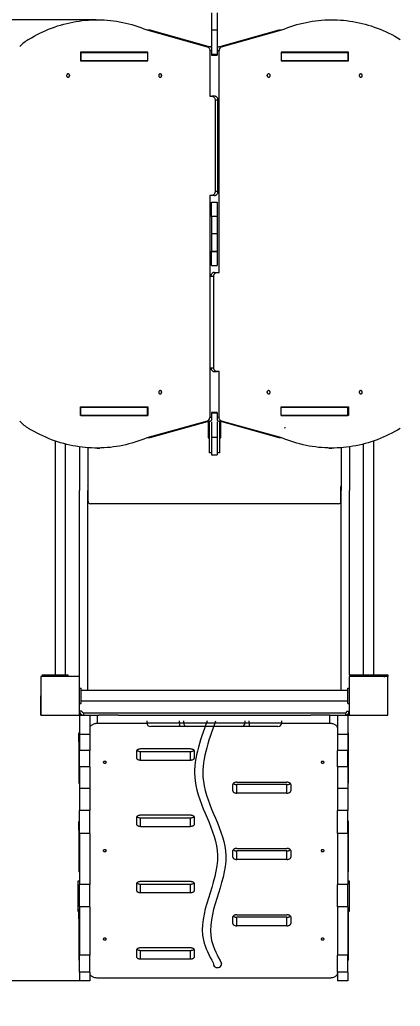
# Model space of a CAD drawing. Header units: millimetres. Extents: x -5080 to 4582, y -3853 to 2726.
# Drawn here: x -982 to 5, y -1128 to 1432 of the extents above; entities that cross this region are included whole.
import ezdxf

# ---------------------------------------------------------------- set-up
doc = ezdxf.new("R2010")
doc.units = ezdxf.units.MM
for name, color, linetype in [('DIKOM_ОБЪЕКТ', 7, 'Continuous'), ('DIKOM_РАЗМЕР_ЗОНА', 7, 'Continuous'), ('DIKOM_РАЗМЕР_ОБЪЕКТА', 7, 'Continuous')]:
    doc.layers.add(name, color=color, linetype=linetype)
doc.styles.add('style1', font='arial.ttf', dxfattribs={"width": 0.8})
doc.dimstyles.new('1-50', dxfattribs={"dimtxt": 300, "dimasz": 200, "dimexe": 100, "dimexo": 0, "dimgap": 100, "dimtad": 1, "dimtxsty": 'style1', "dimcen": 200, "dimclrd": 7, "dimclre": 7, "dimclrt": 7, "dimadec": 1, "dimazin": 2, "dimtfac": 1, "dimtmove": 0, "dimatfit": 2, "dimfxl": 0, "dimlwd": 25, "dimlwe": 18, "dimarcsym": 0})

# ---------------------------------------------------------------- blocks, each defined once
blk = doc.blocks.new('*D0')
at = {"layer": 'Defpoints', "color": 0, "transparency": 16777216}
for p in [(-2227.4, 1199.4), (2582, 1190.8), (2582, -3176.5)]:
    blk.add_point(p, dxfattribs=at)
at = {"layer": 'DIKOM_РАЗМЕР_ОБЪЕКТА', "color": 7, "lineweight": 18, "transparency": 16777216}
for p, q in [((-2227.4, 1199.4), (-2227.4, -3276.5)), ((2582, 1190.8), (2582, -3276.5))]:
    blk.add_line(p, q, dxfattribs=at)
at = {"layer": 'DIKOM_РАЗМЕР_ОБЪЕКТА', "color": 7, "lineweight": 25, "transparency": 16777216}
blk.add_line((-2027.4, -3176.5), (2382, -3176.5), dxfattribs=at)
at = {"layer": 'DIKOM_РАЗМЕР_ОБЪЕКТА', "color": 7, "transparency": 16777216}
for points in [[(-2027.4, -3143.1), (-2027.4, -3209.8), (-2227.4, -3176.5)], [(2382, -3143.1), (2382, -3209.8), (2582, -3176.5)]]:
    blk.add_solid(points, dxfattribs=at)
at = {"layer": 'DIKOM_РАЗМЕР_ОБЪЕКТА', "color": 7, "transparency": 16777216, "insert": (177.3, -2923.3), "char_height": 300, "attachment_point": 5, "style": 'style1'}
blk.add_mtext('4800', dxfattribs=at)
blk = doc.blocks.new('*D1')
at = {"layer": 'Defpoints', "color": 0, "transparency": 16777216}
for p in [(-4064.2, 1432.2), (-783.9, 1432.2), (-827.7, -1062.3)]:
    blk.add_point(p, dxfattribs=at)
at = {"layer": 'DIKOM_РАЗМЕР_ОБЪЕКТА', "color": 7, "lineweight": 18, "transparency": 16777216}
for p, q in [((-783.9, 1432.2), (-4164.2, 1432.2)), ((-827.7, -1062.3), (-4164.2, -1062.3))]:
    blk.add_line(p, q, dxfattribs=at)
at = {"layer": 'DIKOM_РАЗМЕР_ОБЪЕКТА', "color": 7, "lineweight": 25, "transparency": 16777216}
blk.add_line((-4064.2, -862.3), (-4064.2, 1232.2), dxfattribs=at)
at = {"layer": 'DIKOM_РАЗМЕР_ОБЪЕКТА', "color": 7, "transparency": 16777216}
for points in [[(-4097.5, 1232.2), (-4030.8, 1232.2), (-4064.2, 1432.2)], [(-4097.5, -862.3), (-4030.8, -862.3), (-4064.2, -1062.3)]]:
    blk.add_solid(points, dxfattribs=at)
at = {"layer": 'DIKOM_РАЗМЕР_ОБЪЕКТА', "color": 7, "transparency": 16777216, "insert": (-4317.3, 240.5), "char_height": 300, "attachment_point": 5, "rotation": 90, "style": 'style1'}
blk.add_mtext('2500', dxfattribs=at)
blk = doc.blocks.new('*D2')
at = {"layer": 'Defpoints', "color": 0, "transparency": 16777216}
for p in [(4582, 75.8), (-3727.4, -84), (4582, -3753.3)]:
    blk.add_point(p, dxfattribs=at)
at = {"layer": 'DIKOM_РАЗМЕР_ЗОНА', "color": 7, "lineweight": 18, "transparency": 16777216}
for p, q in [((4582, 75.8), (4582, -3853.3)), ((-3727.4, -84), (-3727.4, -3853.3))]:
    blk.add_line(p, q, dxfattribs=at)
at = {"layer": 'DIKOM_РАЗМЕР_ЗОНА', "color": 7, "lineweight": 25, "transparency": 16777216}
blk.add_line((-3527.4, -3753.3), (4382, -3753.3), dxfattribs=at)
at = {"layer": 'DIKOM_РАЗМЕР_ЗОНА', "color": 7, "transparency": 16777216}
for points in [[(-3527.4, -3719.9), (-3527.4, -3786.6), (-3727.4, -3753.3)], [(4382, -3719.9), (4382, -3786.6), (4582, -3753.3)]]:
    blk.add_solid(points, dxfattribs=at)
at = {"layer": 'DIKOM_РАЗМЕР_ЗОНА', "color": 7, "transparency": 16777216, "insert": (420.9, -3500), "char_height": 300, "attachment_point": 5, "style": 'style1'}
blk.add_mtext('8300', dxfattribs=at)

msp = doc.modelspace()

# ---------------------------------------------------------------- linework, layer by layer
at = {"layer": 'DIKOM_ОБЪЕКТ', "color": 7, "linetype": 'Continuous', "lineweight": 15}
for p, q in [((-484.902, 1450.074), (-484.902, 1405.021)), ((-469.902, 1450.074), (-469.902, 1405.021)), ((-652.46, 1405.905), (-496.044, 1362.323)), ((-652.46, 1405.905), (-644.96, 1405.905)), ((-644.96, 1405.905), (-488.544, 1362.323)), ((-469.902, 1405.021), (-484.902, 1405.021)), ((-484.902, 1405.021), (-484.902, 1341.86)), ((-469.902, 1405.021), (-469.902, 1341.86)), ((-465.978, 1362.323), (-309.562, 1405.905)), ((-458.478, 1362.323), (-302.062, 1405.905)), ((-309.562, 1405.905), (-302.062, 1405.905)), ((-488.544, 1362.323), (-496.044, 1362.323)), ((-458.478, 1362.323), (-465.978, 1362.323)), ((-824.759, 1348.189), (-824.759, 1325.689)), ((-650.255, 1348.189), (-824.759, 1348.189)), ((-824.109, 1347.439), (-824.109, 1326.439)), ((-824.109, 1347.439), (-650.904, 1347.439)), ((-817.259, 1348.189), (-817.259, 1347.439)), ((-806.39, 1347.439), (-806.39, 1348.189)), ((-800.39, 1347.439), (-800.39, 1348.189)), ((-650.904, 1347.439), (-650.904, 1326.439)), ((-650.904, 1347.439), (-650.255, 1347.439)), ((-650.255, 1325.689), (-650.255, 1348.189)), ((-489.415, 1352.602), (-489.415, 1233.796)), ((-489.415, 1352.602), (-484.902, 1352.602)), ((-469.902, 1341.86), (-484.902, 1341.86)), ((-484.902, 1341.86), (-484.902, 1340.39)), ((-484.902, 1340.39), (-469.902, 1340.39)), ((-469.902, 1352.602), (-465.107, 1352.602)), ((-469.902, 1341.86), (-469.902, 1340.39)), ((-465.107, 776.52), (-465.107, 1352.602)), ((-129.763, 1348.189), (-304.268, 1348.189)), ((-304.268, 1348.189), (-304.268, 1325.689)), ((-304.268, 1347.439), (-303.899, 1347.439)), ((-303.899, 1347.439), (-303.899, 1326.439)), ((-303.899, 1347.439), (-130.694, 1347.439)), ((-154.39, 1347.439), (-154.39, 1348.189)), ((-148.39, 1347.439), (-148.39, 1348.189)), ((-137.263, 1347.439), (-137.263, 1348.189)), ((-130.694, 1347.439), (-130.694, 1326.439)), ((-129.763, 1325.689), (-129.763, 1348.189)), ((-824.759, 1325.689), (-650.255, 1325.689)), ((-824.109, 1326.439), (-650.904, 1326.439)), ((-817.259, 1326.439), (-817.259, 1325.689)), ((-813.93, 1325.689), (-813.93, 1326.439)), ((-811.518, 1325.689), (-811.518, 1326.439)), ((-806.39, 1325.689), (-806.39, 1326.439)), ((-650.904, 1326.439), (-650.255, 1326.439)), ((-303.899, 1326.439), (-304.268, 1326.439)), ((-304.268, 1325.689), (-129.763, 1325.689)), ((-303.899, 1326.439), (-130.694, 1326.439)), ((-148.39, 1325.689), (-148.39, 1326.439)), ((-143.285, 1326.439), (-143.285, 1325.689)), ((-140.874, 1326.439), (-140.874, 1325.689)), ((-137.263, 1325.689), (-137.263, 1326.439)), ((-489.415, 1233.796), (-484.219, 1233.796)), ((-476.719, 1233.796), (-484.219, 1233.796)), ((-475.559, 1223.796), (-475.559, 986.357)), ((-468.059, 1223.796), (-475.559, 1223.796)), ((-468.059, 986.357), (-468.059, 1223.796)), ((-484.219, 976.357), (-489.415, 976.357)), ((-489.415, 976.357), (-489.415, 400.275)), ((-476.719, 976.357), (-484.219, 976.357)), ((-468.059, 986.357), (-475.559, 986.357)), ((-484.902, 958.879), (-469.902, 958.879)), ((-484.902, 922.395), (-484.902, 958.879)), ((-469.902, 958.879), (-469.902, 922.395)), ((-484.902, 922.395), (-469.902, 922.395)), ((-484.902, 921.234), (-484.902, 922.395)), ((-469.902, 922.395), (-469.902, 921.234)), ((-469.902, 921.234), (-484.902, 921.234)), ((-484.902, 921.234), (-484.902, 876.439)), ((-469.902, 921.234), (-469.902, 876.439)), ((-469.902, 876.439), (-484.902, 876.439)), ((-484.902, 876.439), (-484.902, 831.644)), ((-469.902, 876.439), (-469.902, 831.644)), ((-484.902, 831.644), (-469.902, 831.644)), ((-484.902, 830.483), (-484.902, 831.644)), ((-484.902, 830.483), (-469.902, 830.483)), ((-484.902, 793.998), (-484.902, 830.483)), ((-469.902, 831.644), (-469.902, 830.483)), ((-469.902, 830.483), (-469.902, 793.998)), ((-484.902, 793.998), (-469.902, 793.998)), ((-477.803, 776.52), (-470.303, 776.52)), ((-470.303, 776.52), (-465.107, 776.52)), ((-486.454, 766.52), (-478.963, 766.52)), ((-478.963, 529.081), (-478.963, 766.52)), ((-486.454, 529.081), (-478.963, 529.081)), ((-477.803, 519.081), (-470.303, 519.081)), ((-465.107, 519.081), (-470.303, 519.081)), ((-465.107, 400.275), (-465.107, 519.081)), ((-824.759, 404.689), (-824.759, 427.188)), ((-824.759, 427.188), (-650.255, 427.188)), ((-824.109, 405.438), (-824.109, 426.438)), ((-824.109, 426.438), (-650.904, 426.438)), ((-817.259, 426.438), (-817.259, 427.188)), ((-813.93, 427.188), (-813.93, 426.438)), ((-811.518, 427.188), (-811.518, 426.438)), ((-806.39, 427.188), (-806.39, 426.438)), ((-650.904, 405.438), (-650.904, 426.438)), ((-650.904, 426.438), (-650.255, 426.438)), ((-650.255, 427.188), (-650.255, 404.689)), ((-469.902, 412.487), (-484.902, 412.487)), ((-484.902, 412.487), (-484.902, 411.017)), ((-469.902, 411.017), (-484.902, 411.017)), ((-484.902, 411.017), (-484.902, 392.72)), ((-469.902, 412.487), (-469.902, 411.017)), ((-469.902, 411.017), (-469.902, 393.015)), ((-304.268, 404.689), (-304.268, 427.188)), ((-304.268, 427.188), (-129.763, 427.188)), ((-303.899, 426.438), (-304.268, 426.438)), ((-303.899, 405.438), (-303.899, 426.438)), ((-303.899, 426.438), (-130.694, 426.438)), ((-148.39, 427.188), (-148.39, 426.438)), ((-143.285, 426.438), (-143.285, 427.188)), ((-140.874, 426.438), (-140.874, 427.188)), ((-137.263, 427.188), (-137.263, 426.438)), ((-130.694, 405.438), (-130.694, 426.438)), ((-129.763, 427.188), (-129.763, 404.689)), ((-650.255, 404.689), (-824.759, 404.689)), ((-824.109, 405.438), (-650.904, 405.438)), ((-817.259, 404.689), (-817.259, 405.438)), ((-806.39, 405.438), (-806.39, 404.689)), ((-800.39, 405.438), (-800.39, 404.689)), ((-496.044, 390.554), (-652.46, 346.972)), ((-650.904, 405.438), (-650.255, 405.438)), ((-496.437, 388.355), (-644.96, 346.972)), ((-496.044, 390.554), (-488.544, 390.554)), ((-493.889, 388.355), (-493.889, 365.439)), ((-490.889, 388.356), (-490.889, 308.194)), ((-484.902, 400.275), (-489.415, 400.275)), ((-484.902, 388.356), (-484.902, 347.856)), ((-465.107, 400.275), (-469.902, 400.275)), ((-469.902, 388.358), (-469.902, 347.856)), ((-465.978, 390.554), (-458.478, 390.554)), ((-460.89, 389.137), (-465.978, 390.554)), ((-463.889, 388.359), (-463.889, 308.194)), ((-309.562, 346.972), (-460.89, 389.137)), ((-460.89, 365.439), (-460.89, 388.359)), ((-302.062, 346.972), (-458.478, 390.554)), ((-304.268, 405.438), (-303.899, 405.438)), ((-129.763, 404.689), (-304.268, 404.689)), ((-303.899, 405.438), (-130.694, 405.438)), ((-154.39, 405.438), (-154.39, 404.689)), ((-148.39, 405.438), (-148.39, 404.689)), ((-137.263, 405.438), (-137.263, 404.689)), ((-493.889, 365.439), (-490.889, 365.439)), ((-493.889, 365.439), (-493.889, 347.439)), ((-463.889, 365.439), (-460.89, 365.439)), ((-460.89, 347.439), (-460.89, 365.439)), ((-890.919, 339.151), (-890.919, -268.153)), ((-644.96, 346.972), (-652.46, 346.972)), ((-493.889, 347.439), (-490.889, 347.439)), ((-469.902, 347.856), (-484.902, 347.856)), ((-484.902, 347.856), (-484.902, 302.804)), ((-469.902, 347.856), (-469.902, 302.804)), ((-463.889, 347.439), (-460.89, 347.439)), ((-302.062, 346.972), (-309.562, 346.972)), ((-63.919, -268.153), (-63.919, 339.044)), ((-863.919, -268.153), (-863.919, 331.035)), ((-827.053, 323.77), (-827.053, 210.531)), ((-806.053, 321.545), (-806.053, 210.531)), ((-781.915, 320.639), (-774.415, 320.639)), ((-484.902, 308.194), (-490.889, 308.194)), ((-463.889, 308.194), (-469.902, 308.194)), ((-180.107, 320.639), (-172.607, 320.639)), ((-148.053, 321.579), (-148.053, 210.531)), ((-127.053, 323.824), (-127.053, 210.531)), ((-90.919, 330.954), (-90.919, -268.153)), ((-484.902, 302.804), (-469.902, 302.804)), ((-827.053, -302.153), (-827.053, 210.531)), ((-806.053, -308.653), (-806.053, 210.531)), ((-805.053, 181.847), (-805.053, 219.847)), ((-149.053, 181.847), (-149.053, 219.847)), ((-148.053, -308.653), (-148.053, 210.531)), ((-127.053, -268.153), (-127.053, 210.531)), ((-155.053, 175.847), (-799.053, 175.847)), ((-155.053, 175.847), (-799.053, 175.847)), ((-927.419, -272.153), (-927.419, -372.153)), ((-827.419, -272.153), (-927.419, -272.153)), ((-867.419, -269.153), (-925.419, -269.153)), ((-897.419, -268.153), (-897.419, -269.153)), ((-897.419, -268.153), (-857.419, -268.153)), ((-867.419, -272.153), (-867.419, -269.153)), ((-867.419, -269.153), (-857.419, -269.153)), ((-857.419, -268.153), (-857.419, -269.153)), ((-857.419, -269.153), (-857.419, -272.153)), ((-827.419, -372.153), (-827.419, -272.153)), ((-27.419, -272.153), (-127.419, -272.153)), ((-127.419, -272.153), (-127.419, -372.153)), ((-127.406, -268.153), (-127.418, -268.153)), ((-127.406, -268.153), (-97.409, -268.153)), ((-119.419, -268.153), (-119.419, -272.153)), ((-97.419, -268.153), (-97.419, -272.153)), ((-97.419, -268.153), (-57.419, -268.153)), ((-57.419, -268.153), (-57.419, -272.153)), ((-57.399, -268.153), (-57.419, -268.153)), ((-57.399, -268.153), (-27.4, -268.153)), ((-37.419, -268.153), (-37.419, -272.153)), ((-27.419, -268.153), (-27.419, -272.153)), ((-27.419, -372.153), (-27.419, -272.153)), ((-827.419, -302.153), (-823.419, -302.153)), ((-823.419, -342.153), (-823.419, -302.153)), ((-131.419, -342.153), (-131.419, -302.153)), ((-131.419, -302.153), (-127.419, -302.153)), ((-927.419, -372.153), (-927.419, -322.153)), ((-131.419, -308.653), (-823.419, -308.653)), ((-27.419, -372.153), (-27.419, -322.153)), ((-827.419, -342.153), (-823.419, -342.153)), ((-823.419, -335.653), (-131.419, -335.653)), ((-131.419, -342.153), (-127.419, -342.153)), ((-927.419, -372.153), (-827.419, -372.153)), ((-827.694, -372.153), (-827.694, -423.183)), ((-821.419, -362.153), (-827.419, -362.153)), ((-827.419, -372.153), (-817.419, -372.153)), ((-817.419, -366.153), (-137.419, -366.153)), ((-817.419, -366.153), (-817.419, -372.153)), ((-817.419, -372.153), (-777.419, -372.153)), ((-800.694, -372.153), (-800.694, -423.183)), ((-780.694, -394.384), (-780.694, -372.153)), ((-727.419, -372.153), (-777.419, -372.153)), ((-727.419, -372.153), (-227.419, -372.153)), ((-177.419, -372.153), (-227.419, -372.153)), ((-177.694, -394.384), (-177.694, -372.153)), ((-177.419, -372.153), (-137.419, -372.153)), ((-157.694, -372.153), (-157.694, -423.183)), ((-137.419, -366.153), (-137.419, -372.153)), ((-137.419, -372.153), (-127.419, -372.153)), ((-133.419, -362.153), (-127.419, -362.153)), ((-130.694, -372.153), (-130.694, -423.183)), ((-127.419, -372.153), (-27.419, -372.153)), ((-652.468, -394.384), (-780.694, -394.384)), ((-652.694, -387.267), (-652.694, -392.267)), ((-652.694, -392.267), (-568.119, -392.267)), ((-568.691, -402.267), (-642.694, -402.267)), ((-547.547, -402.267), (-568.691, -402.267)), ((-568.119, -392.267), (-568.119, -387.267)), ((-568.119, -392.267), (-557.694, -392.267)), ((-557.694, -387.267), (-557.694, -392.267)), ((-557.694, -392.267), (-397.694, -392.267)), ((-407.694, -402.267), (-547.694, -402.267)), ((-547.58, -402.267), (-547.694, -402.267)), ((-547.547, -402.267), (-547.58, -402.267)), ((-386.698, -402.267), (-407.841, -402.267)), ((-407.809, -402.267), (-407.841, -402.267)), ((-407.694, -402.267), (-407.809, -402.267)), ((-397.694, -392.267), (-397.694, -387.267)), ((-397.694, -392.267), (-387.27, -392.267)), ((-387.27, -392.267), (-387.27, -387.267)), ((-387.27, -392.267), (-302.694, -392.267)), ((-312.694, -402.267), (-386.698, -402.267)), ((-177.694, -394.384), (-302.921, -394.384)), ((-302.694, -392.267), (-302.694, -387.267)), ((-829.194, -441.991), (-829.194, -419.874)), ((-800.694, -423.183), (-827.694, -423.183)), ((-827.694, -423.183), (-827.694, -464.301)), ((-800.694, -423.183), (-800.694, -464.301)), ((-130.694, -423.183), (-157.694, -423.183)), ((-157.694, -423.183), (-157.694, -464.301)), ((-130.694, -423.183), (-130.694, -464.301)), ((-129.194, -441.991), (-129.194, -419.874)), ((-829.194, -441.991), (-829.194, -547.529)), ((-539.194, -460.346), (-669.194, -460.346)), ((-129.194, -547.529), (-129.194, -441.991)), ((-800.694, -464.301), (-827.694, -464.301)), ((-827.694, -506.844), (-827.694, -464.301)), ((-800.694, -506.844), (-800.694, -464.301)), ((-679.194, -466.081), (-679.194, -483.289)), ((-669.194, -489.024), (-669.194, -466.907)), ((-669.194, -466.907), (-539.194, -466.907)), ((-539.194, -489.024), (-539.194, -466.907)), ((-529.194, -483.289), (-529.194, -466.081)), ((-130.694, -464.301), (-157.694, -464.301)), ((-157.694, -506.844), (-157.694, -464.301)), ((-130.694, -506.844), (-130.694, -464.301)), ((-800.694, -506.844), (-827.694, -506.844)), ((-827.694, -506.844), (-827.694, -562.727)), ((-800.694, -506.844), (-800.694, -562.727)), ((-669.194, -489.024), (-539.194, -489.024)), ((-130.694, -506.844), (-157.694, -506.844)), ((-157.694, -506.844), (-157.694, -562.727)), ((-130.694, -506.844), (-130.694, -562.727)), ((-800.694, -562.727), (-827.694, -562.727)), ((-827.694, -562.727), (-827.694, -620.187)), ((-800.694, -562.727), (-800.694, -620.187)), ((-429.194, -569.325), (-429.194, -552.118)), ((-419.194, -546.382), (-289.194, -546.382)), ((-419.194, -575.061), (-419.194, -552.944)), ((-289.194, -552.944), (-419.194, -552.944)), ((-289.194, -575.061), (-289.194, -552.944)), ((-279.194, -552.118), (-279.194, -569.325)), ((-130.694, -562.727), (-157.694, -562.727)), ((-157.694, -562.727), (-157.694, -620.187)), ((-130.694, -562.727), (-130.694, -620.187)), ((-289.194, -575.061), (-419.194, -575.061)), ((-800.694, -620.187), (-827.694, -620.187)), ((-827.694, -679.994), (-827.694, -620.187)), ((-800.694, -679.994), (-800.694, -620.187)), ((-679.194, -638.154), (-679.194, -655.362)), ((-539.194, -632.418), (-669.194, -632.418)), ((-669.194, -661.097), (-669.194, -638.98)), ((-669.194, -638.98), (-539.194, -638.98)), ((-539.194, -661.097), (-539.194, -638.98)), ((-529.194, -655.362), (-529.194, -638.154)), ((-130.694, -620.187), (-157.694, -620.187)), ((-157.694, -679.994), (-157.694, -620.187)), ((-130.694, -679.994), (-130.694, -620.187)), ((-829.194, -671.422), (-829.194, -649.305)), ((-669.194, -661.097), (-539.194, -661.097)), ((-129.194, -671.422), (-129.194, -649.305)), ((-829.194, -671.422), (-829.194, -776.96)), ((-800.694, -679.994), (-827.694, -679.994)), ((-827.694, -679.994), (-827.694, -812.036)), ((-800.694, -679.994), (-800.694, -812.036)), ((-130.694, -679.994), (-157.694, -679.994)), ((-157.694, -679.994), (-157.694, -812.036)), ((-130.694, -679.994), (-130.694, -812.036)), ((-129.194, -776.96), (-129.194, -671.422)), ((-429.194, -741.398), (-429.194, -724.191)), ((-419.194, -718.455), (-289.194, -718.455)), ((-419.194, -747.134), (-419.194, -725.017)), ((-289.194, -725.017), (-419.194, -725.017)), ((-289.194, -747.134), (-289.194, -725.017)), ((-279.194, -724.191), (-279.194, -741.398)), ((-289.194, -747.134), (-419.194, -747.134)), ((-830.694, -802.267), (-827.694, -802.267)), ((-830.694, -882.267), (-830.694, -802.267)), ((-800.694, -812.036), (-827.694, -812.036)), ((-827.694, -869.657), (-827.694, -812.036)), ((-800.694, -869.657), (-800.694, -812.036)), ((-679.194, -810.227), (-679.194, -827.435)), ((-539.194, -804.492), (-669.194, -804.492)), ((-669.194, -833.17), (-669.194, -811.053)), ((-669.194, -811.053), (-539.194, -811.053)), ((-539.194, -833.17), (-539.194, -811.053)), ((-529.194, -827.435), (-529.194, -810.227)), ((-130.694, -812.036), (-157.694, -812.036)), ((-157.694, -869.657), (-157.694, -812.036)), ((-130.694, -802.267), (-127.694, -802.267)), ((-130.694, -869.657), (-130.694, -812.036)), ((-127.694, -802.267), (-127.694, -882.267)), ((-669.194, -833.17), (-539.194, -833.17)), ((-800.694, -869.657), (-827.694, -869.657)), ((-827.694, -869.657), (-827.694, -995.221)), ((-800.694, -869.657), (-800.694, -995.221)), ((-130.694, -869.657), (-157.694, -869.657)), ((-157.694, -869.657), (-157.694, -995.221)), ((-130.694, -869.657), (-130.694, -995.221)), ((-829.194, -882.267), (-830.694, -882.267)), ((-829.194, -900.852), (-829.194, -878.735)), ((-419.194, -890.528), (-289.194, -890.528)), ((-129.194, -900.852), (-129.194, -878.735)), ((-127.694, -882.267), (-129.194, -882.267)), ((-829.194, -900.852), (-829.194, -1006.39)), ((-429.194, -913.471), (-429.194, -896.264)), ((-419.194, -919.207), (-419.194, -897.09)), ((-289.194, -897.09), (-419.194, -897.09)), ((-289.194, -919.207), (-419.194, -919.207)), ((-289.194, -919.207), (-289.194, -897.09)), ((-279.194, -896.264), (-279.194, -913.471)), ((-129.194, -1006.39), (-129.194, -900.852)), ((-800.694, -995.221), (-827.694, -995.221)), ((-827.694, -1039.798), (-827.694, -995.221)), ((-800.694, -1039.798), (-800.694, -995.221)), ((-679.194, -982.3), (-679.194, -999.507)), ((-539.194, -976.564), (-669.194, -976.564)), ((-669.194, -1005.243), (-669.194, -983.126)), ((-669.194, -983.126), (-539.194, -983.126)), ((-539.194, -1005.243), (-539.194, -983.126)), ((-529.194, -999.507), (-529.194, -982.3)), ((-130.694, -995.221), (-157.694, -995.221)), ((-157.694, -1039.798), (-157.694, -995.221)), ((-130.694, -1039.798), (-130.694, -995.221)), ((-669.194, -1005.243), (-539.194, -1005.243)), ((-800.694, -1039.798), (-827.694, -1039.798)), ((-827.694, -1039.798), (-827.694, -1062.267)), ((-800.694, -1039.798), (-800.694, -1062.267)), ((-130.694, -1039.798), (-157.694, -1039.798)), ((-157.694, -1039.798), (-157.694, -1062.267)), ((-130.694, -1039.798), (-130.694, -1062.267)), ((-800.694, -1062.267), (-827.694, -1062.267)), ((-780.694, -1053.997), (-177.694, -1053.997)), ((-130.694, -1062.267), (-157.694, -1062.267))]:
    msp.add_line(p, q, dxfattribs=at)
at = {"layer": 'DIKOM_ОБЪЕКТ', "color": 7, "linetype": 'Continuous', "lineweight": 15, "flags": 128}
for points in [[(-959.52, 1381.186), (-952.3, 1385.497), (-945.003, 1389.628), (-937.63, 1393.577), (-930.186, 1397.342), (-922.673, 1400.922), (-915.096, 1404.316), (-907.457, 1407.52), (-899.76, 1410.535), (-892.01, 1413.359), (-884.208, 1415.989), (-876.36, 1418.426), (-868.468, 1420.669), (-860.536, 1422.715), (-852.568, 1424.564), (-844.568, 1426.215), (-836.538, 1427.668), (-828.484, 1428.921), (-820.408, 1429.975), (-812.314, 1430.828), (-804.207, 1431.481), (-796.089, 1431.932), (-787.964, 1432.183), (-779.837, 1432.232), (-771.711, 1432.08), (-763.589, 1431.727), (-755.476, 1431.172), (-747.375, 1430.417), (-739.29, 1429.461), (-731.225, 1428.305), (-723.183, 1426.95), (-715.168, 1425.395), (-707.183, 1423.643), (-699.234, 1421.693), (-691.322, 1419.547), (-683.452, 1417.205), (-675.627, 1414.668), (-667.851, 1411.939), (-660.127, 1409.017), (-652.46, 1405.905)], [(-302.062, 1405.905), (-294.395, 1409.017), (-286.671, 1411.939), (-278.896, 1414.668), (-271.071, 1417.205), (-263.201, 1419.547), (-255.289, 1421.693), (-247.339, 1423.643), (-239.354, 1425.395), (-231.339, 1426.95), (-223.297, 1428.305), (-215.232, 1429.461), (-207.147, 1430.417), (-199.046, 1431.172), (-190.933, 1431.727), (-182.811, 1432.08), (-174.685, 1432.232), (-166.558, 1432.183), (-158.434, 1431.932), (-150.316, 1431.481), (-142.208, 1430.828), (-134.114, 1429.975), (-126.038, 1428.921), (-117.984, 1427.668), (-109.955, 1426.215), (-101.954, 1424.564), (-93.986, 1422.715), (-86.054, 1420.669), (-78.163, 1418.426), (-70.314, 1415.989), (-62.512, 1413.359), (-54.762, 1410.535), (-47.065, 1407.52), (-39.427, 1404.316), (-31.849, 1400.922), (-24.337, 1397.342), (-16.892, 1393.577), (-9.519, 1389.628), (-2.222, 1385.497), (4.997, 1381.186)], [(-496.044, 1362.323), (-494.823, 1361.87), (-493.673, 1361.214), (-492.62, 1360.368), (-491.687, 1359.353), (-490.893, 1358.19), (-490.257, 1356.903), (-489.793, 1355.523), (-489.51, 1354.079), (-489.415, 1352.602)], [(-853.208, 1287.439), (-853.297, 1288.384), (-853.56, 1289.286), (-853.985, 1290.101), (-854.551, 1290.792), (-855.234, 1291.326), (-855.999, 1291.678), (-856.812, 1291.832), (-857.635, 1291.781), (-858.429, 1291.526), (-859.157, 1291.08), (-859.785, 1290.464), (-860.283, 1289.707), (-860.629, 1288.844), (-860.807, 1287.914), (-860.807, 1286.963), (-860.629, 1286.034), (-860.283, 1285.17), (-859.785, 1284.413), (-859.157, 1283.797), (-858.429, 1283.351), (-857.635, 1283.097), (-856.812, 1283.045), (-855.999, 1283.199), (-855.234, 1283.551), (-854.551, 1284.085), (-853.985, 1284.776), (-853.56, 1285.591), (-853.297, 1286.493), (-853.208, 1287.439)], [(-614.185, 1287.439), (-614.274, 1288.384), (-614.537, 1289.286), (-614.962, 1290.101), (-615.528, 1290.792), (-616.211, 1291.326), (-616.976, 1291.678), (-617.789, 1291.832), (-618.612, 1291.781), (-619.406, 1291.526), (-620.134, 1291.08), (-620.762, 1290.464), (-621.26, 1289.707), (-621.606, 1288.844), (-621.784, 1287.914), (-621.784, 1286.963), (-621.606, 1286.034), (-621.26, 1285.17), (-620.762, 1284.413), (-620.134, 1283.797), (-619.406, 1283.351), (-618.612, 1283.097), (-617.789, 1283.045), (-616.976, 1283.199), (-616.211, 1283.551), (-615.528, 1284.085), (-614.962, 1284.776), (-614.537, 1285.591), (-614.274, 1286.493), (-614.185, 1287.439)], [(-340.337, 1287.439), (-340.248, 1286.493), (-339.985, 1285.591), (-339.56, 1284.776), (-338.994, 1284.085), (-338.312, 1283.551), (-337.546, 1283.199), (-336.733, 1283.045), (-335.91, 1283.097), (-335.116, 1283.351), (-334.389, 1283.797), (-333.761, 1284.413), (-333.262, 1285.17), (-332.916, 1286.034), (-332.739, 1286.963), (-332.739, 1287.914), (-332.916, 1288.844), (-333.262, 1289.707), (-333.761, 1290.464), (-334.389, 1291.08), (-335.116, 1291.526), (-335.91, 1291.781), (-336.733, 1291.832), (-337.546, 1291.678), (-338.312, 1291.326), (-338.994, 1290.792), (-339.56, 1290.101), (-339.985, 1289.286), (-340.248, 1288.384), (-340.337, 1287.439)], [(-101.314, 1287.439), (-101.225, 1286.493), (-100.962, 1285.591), (-100.537, 1284.776), (-99.971, 1284.085), (-99.289, 1283.551), (-98.523, 1283.199), (-97.71, 1283.045), (-96.887, 1283.097), (-96.094, 1283.351), (-95.366, 1283.797), (-94.737, 1284.413), (-94.239, 1285.17), (-93.893, 1286.034), (-93.716, 1286.963), (-93.716, 1287.914), (-93.893, 1288.844), (-94.239, 1289.707), (-94.737, 1290.464), (-95.366, 1291.08), (-96.094, 1291.526), (-96.887, 1291.781), (-97.71, 1291.832), (-98.523, 1291.678), (-99.289, 1291.326), (-99.971, 1290.792), (-100.537, 1290.101), (-100.962, 1289.286), (-101.225, 1288.384), (-101.314, 1287.439)], [(-484.219, 1233.796), (-482.987, 1233.694), (-481.779, 1233.391), (-480.621, 1232.892), (-479.537, 1232.209), (-478.548, 1231.353), (-477.674, 1230.345), (-476.934, 1229.202), (-476.342, 1227.95), (-475.91, 1226.613), (-475.647, 1225.219), (-475.559, 1223.796)], [(-468.059, 1223.796), (-468.147, 1225.219), (-468.41, 1226.613), (-468.841, 1227.95), (-469.434, 1229.202), (-470.174, 1230.345), (-471.048, 1231.353), (-472.037, 1232.209), (-473.121, 1232.892), (-474.279, 1233.391), (-475.487, 1233.694), (-476.719, 1233.796)], [(-475.559, 986.357), (-475.647, 984.934), (-475.91, 983.54), (-476.342, 982.203), (-476.934, 980.951), (-477.674, 979.809), (-478.548, 978.8), (-479.537, 977.945), (-480.621, 977.261), (-481.779, 976.762), (-482.987, 976.459), (-484.219, 976.357)], [(-476.719, 976.357), (-475.487, 976.459), (-474.279, 976.762), (-473.121, 977.261), (-472.037, 977.945), (-471.048, 978.8), (-470.174, 979.809), (-469.434, 980.951), (-468.841, 982.203), (-468.41, 983.54), (-468.147, 984.934), (-468.059, 986.357)], [(-477.803, 776.52), (-479.036, 776.418), (-480.243, 776.115), (-481.401, 775.616), (-482.485, 774.933), (-483.474, 774.078), (-484.348, 773.069), (-485.089, 771.926), (-485.681, 770.674), (-486.113, 769.337), (-486.375, 767.943), (-486.435, 767.332)], [(-478.963, 766.52), (-478.875, 767.943), (-478.613, 769.337), (-478.181, 770.674), (-477.589, 771.926), (-476.848, 773.069), (-475.974, 774.078), (-474.985, 774.933), (-473.901, 775.616), (-472.743, 776.115), (-471.536, 776.418), (-470.303, 776.52)], [(-486.435, 528.269), (-486.375, 527.658), (-486.113, 526.264), (-485.681, 524.927), (-485.089, 523.675), (-484.348, 522.533), (-483.474, 521.524), (-482.485, 520.669), (-481.401, 519.985), (-480.243, 519.486), (-479.036, 519.183), (-477.803, 519.081)], [(-470.303, 519.081), (-471.536, 519.183), (-472.743, 519.486), (-473.901, 519.985), (-474.985, 520.669), (-475.974, 521.524), (-476.848, 522.533), (-477.589, 523.675), (-478.181, 524.927), (-478.613, 526.264), (-478.875, 527.658), (-478.963, 529.081)], [(-614.185, 465.439), (-614.274, 466.385), (-614.537, 467.286), (-614.962, 468.101), (-615.528, 468.792), (-616.211, 469.326), (-616.976, 469.678), (-617.789, 469.832), (-618.612, 469.781), (-619.406, 469.526), (-620.134, 469.08), (-620.762, 468.465), (-621.26, 467.707), (-621.606, 466.844), (-621.784, 465.914), (-621.784, 464.963), (-621.606, 464.034), (-621.26, 463.17), (-620.762, 462.413), (-620.134, 461.797), (-619.406, 461.351), (-618.612, 461.096), (-617.789, 461.045), (-616.976, 461.199), (-616.211, 461.551), (-615.528, 462.085), (-614.962, 462.776), (-614.537, 463.591), (-614.274, 464.493), (-614.185, 465.439)], [(-340.337, 465.439), (-340.248, 464.493), (-339.985, 463.591), (-339.56, 462.776), (-338.994, 462.085), (-338.312, 461.551), (-337.546, 461.199), (-336.733, 461.045), (-335.91, 461.096), (-335.116, 461.351), (-334.389, 461.797), (-333.761, 462.413), (-333.262, 463.17), (-332.916, 464.034), (-332.739, 464.963), (-332.739, 465.914), (-332.916, 466.844), (-333.262, 467.707), (-333.761, 468.465), (-334.389, 469.08), (-335.116, 469.526), (-335.91, 469.781), (-336.733, 469.832), (-337.546, 469.678), (-338.312, 469.326), (-338.994, 468.792), (-339.56, 468.101), (-339.985, 467.286), (-340.248, 466.385), (-340.337, 465.439)], [(-101.314, 465.439), (-101.225, 464.493), (-100.962, 463.591), (-100.537, 462.776), (-99.971, 462.085), (-99.289, 461.551), (-98.523, 461.199), (-97.71, 461.045), (-96.887, 461.096), (-96.094, 461.351), (-95.366, 461.797), (-94.737, 462.413), (-94.239, 463.17), (-93.893, 464.034), (-93.716, 464.963), (-93.716, 465.914), (-93.893, 466.844), (-94.239, 467.707), (-94.737, 468.465), (-95.366, 469.08), (-96.094, 469.526), (-96.887, 469.781), (-97.71, 469.832), (-98.523, 469.678), (-99.289, 469.326), (-99.971, 468.792), (-100.537, 468.101), (-100.962, 467.286), (-101.225, 466.385), (-101.314, 465.439)], [(-458.478, 390.554), (-459.699, 391.007), (-460.849, 391.664), (-461.902, 392.509), (-462.835, 393.524), (-463.629, 394.688), (-464.265, 395.974), (-464.729, 397.354), (-465.012, 398.799), (-465.107, 400.275)], [(-652.46, 346.972), (-660.127, 343.86), (-667.851, 340.938), (-675.627, 338.209), (-683.452, 335.673), (-691.322, 333.331), (-699.234, 331.184), (-707.183, 329.235), (-715.168, 327.482), (-723.183, 325.928), (-731.225, 324.572), (-739.29, 323.416), (-747.375, 322.461), (-755.476, 321.705), (-763.589, 321.151), (-771.711, 320.797), (-779.837, 320.645), (-787.964, 320.694), (-796.089, 320.945), (-804.207, 321.397), (-812.314, 322.049), (-820.408, 322.903), (-828.484, 323.956), (-836.538, 325.21), (-844.568, 326.662), (-852.568, 328.314), (-860.536, 330.163), (-868.468, 332.209), (-876.36, 334.451), (-884.208, 336.888), (-892.01, 339.518), (-899.76, 342.342), (-907.457, 345.357), (-915.096, 348.562), (-922.673, 351.955), (-930.186, 355.535), (-937.63, 359.301), (-945.003, 363.249), (-952.3, 367.38), (-959.52, 371.691)], [(4.997, 371.691), (-2.222, 367.38), (-9.519, 363.249), (-16.892, 359.301), (-24.337, 355.535), (-31.849, 351.955), (-39.427, 348.562), (-47.065, 345.357), (-54.762, 342.342), (-62.512, 339.518), (-70.314, 336.888), (-78.163, 334.451), (-86.054, 332.209), (-93.986, 330.163), (-101.954, 328.314), (-109.955, 326.662), (-117.984, 325.21), (-126.038, 323.956), (-134.114, 322.903), (-142.208, 322.049), (-150.316, 321.397), (-158.434, 320.945), (-166.558, 320.694), (-174.685, 320.645), (-182.811, 320.797), (-190.933, 321.151), (-199.046, 321.705), (-207.147, 322.461), (-215.232, 323.416), (-223.297, 324.572), (-231.339, 325.928), (-239.354, 327.482), (-247.339, 329.235), (-255.289, 331.184), (-263.201, 333.331), (-271.071, 335.673), (-278.896, 338.209), (-286.671, 340.938), (-294.395, 343.86), (-302.062, 346.972)], [(-780.694, -394.384), (-782.785, -394.447), (-784.853, -394.635), (-786.875, -394.946), (-788.829, -395.376), (-790.694, -395.921), (-792.45, -396.575), (-794.077, -397.331), (-795.557, -398.18), (-796.875, -399.113), (-798.015, -400.12), (-798.965, -401.19), (-799.715, -402.311), (-800.257, -403.471), (-800.585, -404.657), (-800.694, -405.856)], [(-568.119, -392.267), (-568.125, -393.69), (-568.142, -395.084), (-568.171, -396.421), (-568.21, -397.673), (-568.259, -398.816), (-568.316, -399.825), (-568.382, -400.68), (-568.453, -401.363), (-568.53, -401.862), (-568.609, -402.165), (-568.691, -402.267)], [(-387.27, -392.267), (-387.264, -393.69), (-387.246, -395.084), (-387.218, -396.421), (-387.179, -397.673), (-387.13, -398.816), (-387.072, -399.825), (-387.007, -400.68), (-386.935, -401.363), (-386.859, -401.862), (-386.779, -402.165), (-386.698, -402.267)], [(-157.694, -405.856), (-157.804, -404.657), (-158.131, -403.471), (-158.673, -402.311), (-159.423, -401.19), (-160.374, -400.12), (-161.514, -399.113), (-162.831, -398.18), (-164.312, -397.331), (-165.938, -396.575), (-167.694, -395.921), (-169.56, -395.376), (-171.514, -394.946), (-173.536, -394.635), (-175.604, -394.447), (-177.694, -394.384)], [(-669.194, -460.346), (-670.617, -460.404), (-672.012, -460.578), (-673.348, -460.864), (-674.601, -461.256), (-675.743, -461.747), (-676.752, -462.325), (-677.607, -462.98), (-678.291, -463.699), (-678.789, -464.465), (-679.092, -465.265), (-679.194, -466.081)], [(-529.194, -466.081), (-529.296, -465.265), (-529.599, -464.465), (-530.098, -463.699), (-530.782, -462.98), (-531.637, -462.325), (-532.645, -461.747), (-533.788, -461.256), (-535.04, -460.864), (-536.377, -460.578), (-537.771, -460.404), (-539.194, -460.346)], [(-679.194, -483.289), (-679.092, -484.105), (-678.789, -484.905), (-678.291, -485.671), (-677.607, -486.39), (-676.752, -487.045), (-675.743, -487.624), (-674.601, -488.114), (-673.348, -488.506), (-672.012, -488.792), (-670.617, -488.966), (-669.194, -489.024)], [(-678.232, -463.627), (-677.607, -464.273), (-676.752, -464.928), (-675.743, -465.506), (-674.601, -465.997), (-673.348, -466.389), (-672.012, -466.675), (-670.617, -466.849), (-669.194, -466.907)], [(-539.194, -466.907), (-537.771, -466.849), (-536.377, -466.675), (-535.04, -466.389), (-533.788, -465.997), (-532.645, -465.506), (-531.637, -464.928), (-530.782, -464.273), (-530.156, -463.627)], [(-539.194, -489.024), (-537.771, -488.966), (-536.377, -488.792), (-535.04, -488.506), (-533.788, -488.114), (-532.645, -487.624), (-531.637, -487.045), (-530.782, -486.39), (-530.098, -485.671), (-529.599, -484.905), (-529.296, -484.105), (-529.194, -483.289)], [(-757.694, -494.76), (-757.794, -494.25), (-758.09, -493.765), (-758.567, -493.33), (-759.2, -492.966), (-759.959, -492.693), (-760.804, -492.523), (-761.694, -492.466), (-762.584, -492.523), (-763.43, -492.693), (-764.188, -492.966), (-764.822, -493.33), (-765.298, -493.765), (-765.594, -494.25), (-765.694, -494.76), (-765.594, -495.271), (-765.298, -495.756), (-764.822, -496.191), (-764.188, -496.554), (-763.43, -496.827), (-762.584, -496.997), (-761.694, -497.055), (-760.804, -496.997), (-759.959, -496.827), (-759.2, -496.554), (-758.567, -496.191), (-758.09, -495.756), (-757.794, -495.271), (-757.694, -494.76)], [(-192.694, -494.76), (-192.795, -494.25), (-193.09, -493.765), (-193.567, -493.33), (-194.2, -492.966), (-194.959, -492.693), (-195.804, -492.523), (-196.694, -492.466), (-197.584, -492.523), (-198.43, -492.693), (-199.188, -492.966), (-199.821, -493.33), (-200.298, -493.765), (-200.594, -494.25), (-200.694, -494.76), (-200.594, -495.271), (-200.298, -495.756), (-199.821, -496.191), (-199.188, -496.554), (-198.43, -496.827), (-197.584, -496.997), (-196.694, -497.055), (-195.804, -496.997), (-194.959, -496.827), (-194.2, -496.554), (-193.567, -496.191), (-193.09, -495.756), (-192.795, -495.271), (-192.694, -494.76)], [(-419.194, -546.382), (-420.617, -546.441), (-422.012, -546.614), (-423.348, -546.9), (-424.601, -547.293), (-425.743, -547.783), (-426.752, -548.362), (-427.607, -549.017), (-428.291, -549.735), (-428.789, -550.502), (-429.092, -551.302), (-429.194, -552.118)], [(-428.232, -549.663), (-427.607, -550.309), (-426.752, -550.964), (-425.743, -551.543), (-424.601, -552.033), (-423.348, -552.425), (-422.012, -552.711), (-420.617, -552.885), (-419.194, -552.944)], [(-279.194, -552.118), (-279.296, -551.302), (-279.599, -550.502), (-280.098, -549.735), (-280.782, -549.017), (-281.637, -548.362), (-282.645, -547.783), (-283.788, -547.293), (-285.04, -546.9), (-286.377, -546.614), (-287.771, -546.441), (-289.194, -546.382)], [(-289.194, -552.944), (-287.771, -552.885), (-286.377, -552.711), (-285.04, -552.425), (-283.788, -552.033), (-282.645, -551.543), (-281.637, -550.964), (-280.782, -550.309), (-280.156, -549.663)], [(-429.194, -569.325), (-429.092, -570.141), (-428.789, -570.941), (-428.291, -571.708), (-427.607, -572.426), (-426.752, -573.081), (-425.743, -573.66), (-424.601, -574.15), (-423.348, -574.543), (-422.012, -574.829), (-420.617, -575.002), (-419.194, -575.061)], [(-289.194, -575.061), (-287.771, -575.002), (-286.377, -574.829), (-285.04, -574.543), (-283.788, -574.15), (-282.645, -573.66), (-281.637, -573.081), (-280.782, -572.426), (-280.098, -571.708), (-279.599, -570.941), (-279.296, -570.141), (-279.194, -569.325)], [(-669.194, -632.418), (-670.617, -632.477), (-672.012, -632.651), (-673.348, -632.937), (-674.601, -633.329), (-675.743, -633.82), (-676.752, -634.398), (-677.607, -635.053), (-678.291, -635.772), (-678.789, -636.538), (-679.092, -637.338), (-679.194, -638.154)], [(-678.232, -635.699), (-677.607, -636.345), (-676.752, -637.001), (-675.743, -637.579), (-674.601, -638.07), (-673.348, -638.462), (-672.012, -638.748), (-670.617, -638.922), (-669.194, -638.98)], [(-529.194, -638.154), (-529.296, -637.338), (-529.599, -636.538), (-530.098, -635.772), (-530.782, -635.053), (-531.637, -634.398), (-532.645, -633.82), (-533.788, -633.329), (-535.04, -632.937), (-536.377, -632.651), (-537.771, -632.477), (-539.194, -632.418)], [(-539.194, -638.98), (-537.771, -638.922), (-536.377, -638.748), (-535.04, -638.462), (-533.788, -638.07), (-532.645, -637.579), (-531.637, -637.001), (-530.782, -636.345), (-530.156, -635.699)], [(-679.194, -655.362), (-679.092, -656.178), (-678.789, -656.977), (-678.291, -657.744), (-677.607, -658.463), (-676.752, -659.118), (-675.743, -659.696), (-674.601, -660.187), (-673.348, -660.579), (-672.012, -660.865), (-670.617, -661.039), (-669.194, -661.097)], [(-539.194, -661.097), (-537.771, -661.039), (-536.377, -660.865), (-535.04, -660.579), (-533.788, -660.187), (-532.645, -659.696), (-531.637, -659.118), (-530.782, -658.463), (-530.098, -657.744), (-529.599, -656.977), (-529.296, -656.178), (-529.194, -655.362)], [(-757.694, -724.191), (-757.794, -723.68), (-758.09, -723.195), (-758.567, -722.76), (-759.2, -722.397), (-759.959, -722.124), (-760.804, -721.954), (-761.694, -721.896), (-762.584, -721.954), (-763.43, -722.124), (-764.188, -722.397), (-764.822, -722.76), (-765.298, -723.195), (-765.594, -723.68), (-765.694, -724.191), (-765.594, -724.701), (-765.298, -725.186), (-764.822, -725.621), (-764.188, -725.985), (-763.43, -726.258), (-762.584, -726.428), (-761.694, -726.485), (-760.804, -726.428), (-759.959, -726.258), (-759.2, -725.985), (-758.567, -725.621), (-758.09, -725.186), (-757.794, -724.701), (-757.694, -724.191)], [(-419.194, -718.455), (-420.617, -718.513), (-422.012, -718.687), (-423.348, -718.973), (-424.601, -719.366), (-425.743, -719.856), (-426.752, -720.435), (-427.607, -721.09), (-428.291, -721.808), (-428.789, -722.575), (-429.092, -723.374), (-429.194, -724.191)], [(-429.194, -741.398), (-429.092, -742.214), (-428.789, -743.014), (-428.291, -743.781), (-427.607, -744.499), (-426.752, -745.154), (-425.743, -745.733), (-424.601, -746.223), (-423.348, -746.615), (-422.012, -746.902), (-420.617, -747.075), (-419.194, -747.134)], [(-428.232, -721.736), (-427.607, -722.382), (-426.752, -723.037), (-425.743, -723.616), (-424.601, -724.106), (-423.348, -724.498), (-422.012, -724.784), (-420.617, -724.958), (-419.194, -725.017)], [(-279.194, -724.191), (-279.296, -723.374), (-279.599, -722.575), (-280.098, -721.808), (-280.782, -721.09), (-281.637, -720.435), (-282.645, -719.856), (-283.788, -719.366), (-285.04, -718.973), (-286.377, -718.687), (-287.771, -718.513), (-289.194, -718.455)], [(-289.194, -725.017), (-287.771, -724.958), (-286.377, -724.784), (-285.04, -724.498), (-283.788, -724.106), (-282.645, -723.616), (-281.637, -723.037), (-280.782, -722.382), (-280.156, -721.736)], [(-289.194, -747.134), (-287.771, -747.075), (-286.377, -746.902), (-285.04, -746.615), (-283.788, -746.223), (-282.645, -745.733), (-281.637, -745.154), (-280.782, -744.499), (-280.098, -743.781), (-279.599, -743.014), (-279.296, -742.214), (-279.194, -741.398)], [(-192.694, -724.191), (-192.795, -723.68), (-193.09, -723.195), (-193.567, -722.76), (-194.2, -722.397), (-194.959, -722.124), (-195.804, -721.954), (-196.694, -721.896), (-197.584, -721.954), (-198.43, -722.124), (-199.188, -722.397), (-199.821, -722.76), (-200.298, -723.195), (-200.594, -723.68), (-200.694, -724.191), (-200.594, -724.701), (-200.298, -725.186), (-199.821, -725.621), (-199.188, -725.985), (-198.43, -726.258), (-197.584, -726.428), (-196.694, -726.485), (-195.804, -726.428), (-194.959, -726.258), (-194.2, -725.985), (-193.567, -725.621), (-193.09, -725.186), (-192.795, -724.701), (-192.694, -724.191)], [(-669.194, -804.492), (-670.617, -804.55), (-672.012, -804.724), (-673.348, -805.01), (-674.601, -805.402), (-675.743, -805.893), (-676.752, -806.471), (-677.607, -807.126), (-678.291, -807.844), (-678.789, -808.611), (-679.092, -809.411), (-679.194, -810.227)], [(-678.232, -807.772), (-677.607, -808.418), (-676.752, -809.074), (-675.743, -809.652), (-674.601, -810.143), (-673.348, -810.535), (-672.012, -810.821), (-670.617, -810.995), (-669.194, -811.053)], [(-529.194, -810.227), (-529.296, -809.411), (-529.599, -808.611), (-530.098, -807.844), (-530.782, -807.126), (-531.637, -806.471), (-532.645, -805.893), (-533.788, -805.402), (-535.04, -805.01), (-536.377, -804.724), (-537.771, -804.55), (-539.194, -804.492)], [(-539.194, -811.053), (-537.771, -810.995), (-536.377, -810.821), (-535.04, -810.535), (-533.788, -810.143), (-532.645, -809.652), (-531.637, -809.074), (-530.782, -808.418), (-530.156, -807.772)], [(-679.194, -827.435), (-679.092, -828.251), (-678.789, -829.051), (-678.291, -829.817), (-677.607, -830.535), (-676.752, -831.191), (-675.743, -831.769), (-674.601, -832.26), (-673.348, -832.652), (-672.012, -832.938), (-670.617, -833.112), (-669.194, -833.17)], [(-539.194, -833.17), (-537.771, -833.112), (-536.377, -832.938), (-535.04, -832.652), (-533.788, -832.26), (-532.645, -831.769), (-531.637, -831.191), (-530.782, -830.535), (-530.098, -829.817), (-529.599, -829.051), (-529.296, -828.251), (-529.194, -827.435)], [(-419.194, -890.528), (-420.617, -890.586), (-422.012, -890.76), (-423.348, -891.046), (-424.601, -891.439), (-425.743, -891.929), (-426.752, -892.508), (-427.607, -893.163), (-428.291, -893.881), (-428.789, -894.648), (-429.092, -895.448), (-429.194, -896.264)], [(-428.232, -893.809), (-427.607, -894.455), (-426.752, -895.11), (-425.743, -895.689), (-424.601, -896.179), (-423.348, -896.571), (-422.012, -896.857), (-420.617, -897.031), (-419.194, -897.09)], [(-279.194, -896.264), (-279.296, -895.448), (-279.599, -894.648), (-280.098, -893.881), (-280.782, -893.163), (-281.637, -892.508), (-282.645, -891.929), (-283.788, -891.439), (-285.04, -891.046), (-286.377, -890.76), (-287.771, -890.586), (-289.194, -890.528)], [(-289.194, -897.09), (-287.771, -897.031), (-286.377, -896.857), (-285.04, -896.571), (-283.788, -896.179), (-282.645, -895.689), (-281.637, -895.11), (-280.782, -894.455), (-280.156, -893.809)], [(-429.194, -913.471), (-429.092, -914.287), (-428.789, -915.087), (-428.291, -915.854), (-427.607, -916.572), (-426.752, -917.227), (-425.743, -917.806), (-424.601, -918.296), (-423.348, -918.688), (-422.012, -918.974), (-420.617, -919.149), (-419.194, -919.207)], [(-289.194, -919.207), (-287.771, -919.149), (-286.377, -918.974), (-285.04, -918.688), (-283.788, -918.296), (-282.645, -917.806), (-281.637, -917.227), (-280.782, -916.572), (-280.098, -915.854), (-279.599, -915.087), (-279.296, -914.287), (-279.194, -913.471)], [(-757.694, -953.621), (-757.794, -953.111), (-758.09, -952.626), (-758.567, -952.191), (-759.2, -951.828), (-759.959, -951.554), (-760.804, -951.385), (-761.694, -951.327), (-762.584, -951.385), (-763.43, -951.554), (-764.188, -951.828), (-764.822, -952.191), (-765.298, -952.626), (-765.594, -953.111), (-765.694, -953.621), (-765.594, -954.132), (-765.298, -954.617), (-764.822, -955.052), (-764.188, -955.415), (-763.43, -955.689), (-762.584, -955.858), (-761.694, -955.916), (-760.804, -955.858), (-759.959, -955.689), (-759.2, -955.415), (-758.567, -955.052), (-758.09, -954.617), (-757.794, -954.132), (-757.694, -953.621)], [(-192.694, -953.621), (-192.795, -953.111), (-193.09, -952.626), (-193.567, -952.191), (-194.2, -951.828), (-194.959, -951.554), (-195.804, -951.385), (-196.694, -951.327), (-197.584, -951.385), (-198.43, -951.554), (-199.188, -951.828), (-199.821, -952.191), (-200.298, -952.626), (-200.594, -953.111), (-200.694, -953.621), (-200.594, -954.132), (-200.298, -954.617), (-199.821, -955.052), (-199.188, -955.415), (-198.43, -955.689), (-197.584, -955.858), (-196.694, -955.916), (-195.804, -955.858), (-194.959, -955.689), (-194.2, -955.415), (-193.567, -955.052), (-193.09, -954.617), (-192.795, -954.132), (-192.694, -953.621)], [(-669.194, -976.564), (-670.617, -976.623), (-672.012, -976.797), (-673.348, -977.083), (-674.601, -977.475), (-675.743, -977.965), (-676.752, -978.544), (-677.607, -979.199), (-678.291, -979.917), (-678.789, -980.684), (-679.092, -981.484), (-679.194, -982.3)], [(-678.232, -979.845), (-677.607, -980.491), (-676.752, -981.146), (-675.743, -981.725), (-674.601, -982.216), (-673.348, -982.608), (-672.012, -982.894), (-670.617, -983.068), (-669.194, -983.126)], [(-529.194, -982.3), (-529.296, -981.484), (-529.599, -980.684), (-530.098, -979.917), (-530.782, -979.199), (-531.637, -978.544), (-532.645, -977.965), (-533.788, -977.475), (-535.04, -977.083), (-536.377, -976.797), (-537.771, -976.623), (-539.194, -976.564)], [(-539.194, -983.126), (-537.771, -983.068), (-536.377, -982.894), (-535.04, -982.608), (-533.788, -982.216), (-532.645, -981.725), (-531.637, -981.146), (-530.782, -980.491), (-530.156, -979.845)], [(-679.194, -999.507), (-679.092, -1000.324), (-678.789, -1001.123), (-678.291, -1001.89), (-677.607, -1002.608), (-676.752, -1003.264), (-675.743, -1003.842), (-674.601, -1004.333), (-673.348, -1004.725), (-672.012, -1005.011), (-670.617, -1005.185), (-669.194, -1005.243)], [(-539.194, -1005.243), (-537.771, -1005.185), (-536.377, -1005.011), (-535.04, -1004.725), (-533.788, -1004.333), (-532.645, -1003.842), (-531.637, -1003.264), (-530.782, -1002.608), (-530.098, -1001.89), (-529.599, -1001.123), (-529.296, -1000.324), (-529.194, -999.507)], [(-800.694, -1042.526), (-800.585, -1043.725), (-800.257, -1044.911), (-799.715, -1046.071), (-798.965, -1047.192), (-798.015, -1048.261), (-796.875, -1049.269), (-795.557, -1050.202), (-794.077, -1051.051), (-792.45, -1051.806), (-790.694, -1052.46), (-788.829, -1053.006), (-786.875, -1053.436), (-784.853, -1053.747), (-782.785, -1053.934), (-780.694, -1053.997)], [(-177.694, -1053.997), (-175.604, -1053.934), (-173.536, -1053.747), (-171.514, -1053.436), (-169.56, -1053.006), (-167.694, -1052.46), (-165.938, -1051.806), (-164.312, -1051.051), (-162.831, -1050.202), (-161.514, -1049.269), (-160.374, -1048.261), (-159.423, -1047.192), (-158.673, -1046.071), (-158.131, -1044.911), (-157.804, -1043.725), (-157.694, -1042.526)]]:
    msp.add_lwpolyline(points, dxfattribs=at)
at = {"layer": 'DIKOM_ОБЪЕКТ', "color": 7, "linetype": 'Continuous', "lineweight": 15}
for centre, radius, start, end in [((-899.633, 1284.055), 114.12, 121.665042, 136.561255), ((-490.894, 1354.244), 8.419, 44.617368, 73.670743), ((-463.613, 1354.214), 8.453, 106.416845, 138.072928), ((-455.306, 1353.137), 9.816, 110.645986, 183.127423), ((-848.259, 1287.439), 5.07, 171.139071, 188.860929), ((-848.252, 1287.439), 5.077, 171.151077, 188.849609), ((-609.236, 1287.439), 5.07, 171.139071, 188.860929), ((-609.249, 1287.438), 5.057, 171.11419, 188.881173), ((-345.287, 1287.439), 5.07, 351.139071, 8.860929), ((-106.264, 1287.439), 5.07, 351.139071, 8.860929), ((-609.345, 465.441), 4.962, 170.970148, 189.082883), ((-609.233, 465.439), 5.072, 171.142841, 188.858068), ((-345.285, 465.439), 5.069, 351.13565, 8.863441), ((-106.262, 465.439), 5.069, 351.135649, 8.863441), ((-899.648, 468.805), 114.098, 223.437357, 238.336485), ((-499.215, 399.739), 9.814, 290.635001, 3.133271), ((-490.897, 398.638), 8.424, 286.339478, 315.374017), ((-463.61, 398.668), 8.459, 221.938713, 253.572654), ((-811.053, 219.847), 6, 0, 33.55731), ((-811.053, 219.847), 6, 0, 33.55731), ((-143.053, 219.847), 6, 146.442896, 180), ((-143.053, 219.847), 6, 146.442896, 180), ((-799.053, 181.847), 6, 180, 270), ((-799.053, 181.847), 6, 180, 270), ((-155.053, 181.847), 6, 270, 0), ((-155.053, 181.847), 6, 270, 0), ((-37.419, -262.153), 10, 270, 323.130102), ((-817.419, -362.153), 10, 180, 270), ((-817.419, -362.153), 4, 180.108236, 269.999607), ((-137.419, -362.153), 10, 270, 0), ((-137.419, -362.153), 4, 270.000607, 359.880632), ((-642.694, -392.267), 10, 180, 270), ((-547.694, -392.267), 10, 180, 270), ((-407.694, -392.267), 10, 270, 0), ((-312.694, -392.267), 10, 270, 0), ((-825.63, -420.157), 3.607, 124.914302, 175.508358), ((-132.758, -420.157), 3.607, 4.491642, 55.085698), ((-825.63, -442.274), 3.607, 124.917137, 175.505197), ((-132.759, -442.274), 3.607, 4.494803, 55.082863), ((-825.63, -547.247), 3.607, 184.494803, 235.082863), ((-132.759, -547.247), 3.607, 304.917137, 355.505197), ((-825.63, -649.587), 3.606, 124.913649, 175.510183), ((-132.758, -649.587), 3.606, 4.489817, 55.086351), ((-825.63, -671.704), 3.606, 124.913649, 175.510183), ((-132.758, -671.704), 3.606, 4.489817, 55.086351), ((-825.63, -776.677), 3.606, 184.489817, 235.086351), ((-132.758, -776.677), 3.606, 304.913649, 355.510183), ((-825.629, -879.018), 3.607, 124.920626, 175.500211), ((-132.759, -879.018), 3.607, 4.499789, 55.079374), ((-825.629, -901.135), 3.607, 124.920626, 175.500211), ((-132.759, -901.135), 3.607, 4.499789, 55.079374), ((-825.63, -1006.108), 3.606, 184.489817, 235.086351), ((-469.39, -1017.048), 10.825, 173.112709, 1.159397), ((-132.758, -1006.108), 3.606, 304.913649, 355.510183)]:
    msp.add_arc(centre, radius, start, end, dxfattribs=at)
for points, knots in [([(-295.229, 373.057), (-295.185, 373.074), (-294.874, 373.192), (-294.362, 373.497), (-293.844, 374.044), (-293.724, 374.451), (-293.664, 374.655)], [0, 0, 0, 0, 0.05447514, 0.37670745, 0.68832743, 1, 1, 1, 1]), ([(-293.664, 374.655), (-293.664, 374.656), (-293.663, 374.658), (-293.663, 374.662), (-293.663, 374.665), (-293.663, 374.665)], [0, 0, 0, 0, 0.33166708, 0.7902359, 1, 1, 1, 1])]:
    msp.add_open_spline(points, degree=3, knots=knots, dxfattribs=at)
for points in [[(-496.313, -387.267), (-527.589, -543.159), (-469.352, -736.296), (-506.019, -956.407), (-480.136, -1015.75)], [(-474.744, -388.346), (-506.02, -544.238), (-447.783, -737.375), (-484.45, -957.486), (-458.567, -1016.829)]]:
    msp.add_spline(points, degree=3, dxfattribs=at)

# ---------------------------------------------------------------- dimensions: what is measured, and where the dimension line sits
at = {"layer": 'DIKOM_РАЗМЕР_ЗОНА'}
dim = msp.add_linear_dim(base=(4582.042, -3753.28), p1=(-3727.402, -84.038), p2=(4582.042, 75.847), text='8300', dimstyle='1-50', dxfattribs=at)
dim.commit()
dim.dimension.update_dxf_attribs({"geometry": '*D2', "text_midpoint": (420.888, -3753.28), "dimtype": 160})
at = {"layer": 'DIKOM_РАЗМЕР_ОБЪЕКТА'}
dim = msp.add_linear_dim(base=(-4064.152, 1432.207), p1=(-827.694, -1062.267), p2=(-783.901, 1432.207), angle=90, text='2500', dimstyle='1-50', dxfattribs=at)
dim.commit()
dim.dimension.update_dxf_attribs({"geometry": '*D1', "text_midpoint": (-4064.152, 240.466), "dimtype": 160})
dim = msp.add_linear_dim(base=(2582.042, -3176.479), p1=(-2227.402, 1199.427), p2=(2582.042, 1190.847), text='4800', dimstyle='1-50', dxfattribs=at)
dim.commit()
dim.dimension.update_dxf_attribs({"geometry": '*D0', "text_midpoint": (177.32, -3176.479), "dimtype": 160})

doc.saveas('drawing.dxf')
